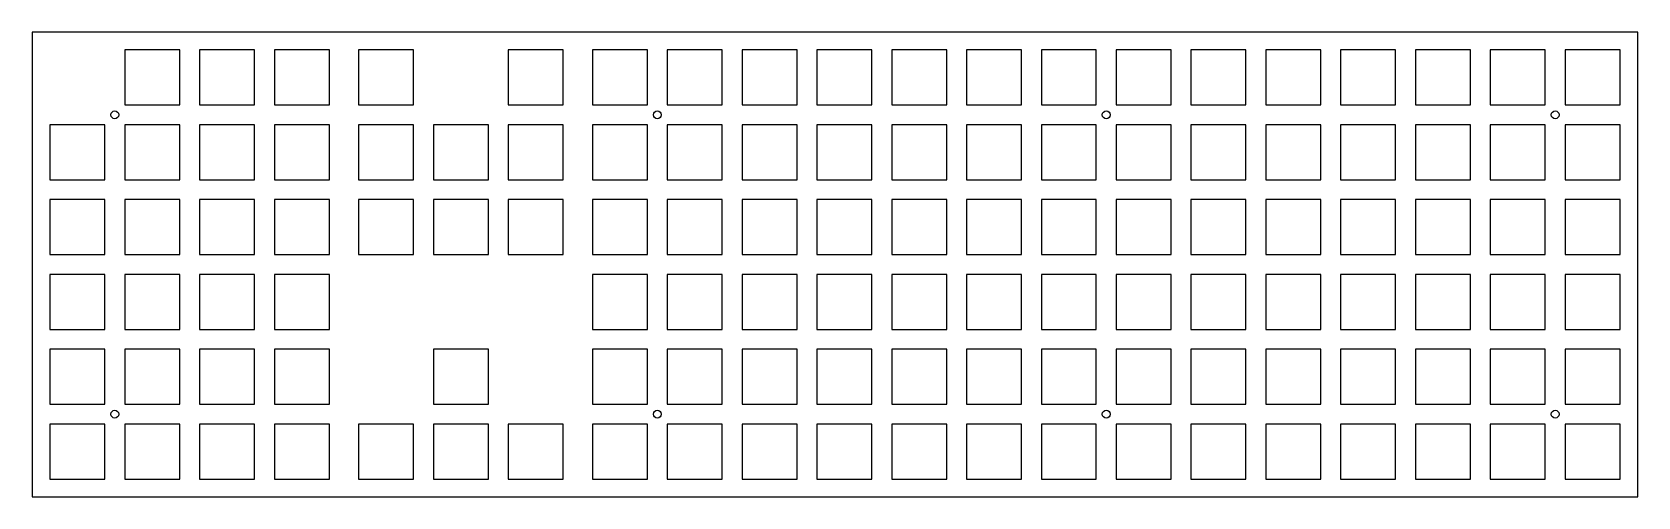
# Model space of a CAD drawing. Extents: x 0 to 409, y 0 to 118.
import ezdxf

# ---------------------------------------------------------------- set-up
doc = ezdxf.new("R2010")
doc.units = 0
doc.layers.add('BaseFeature', color=7, linetype='CONTINUOUS')
doc.layers.add('Sketch007', color=7, linetype='CONTINUOUS')

msp = doc.modelspace()

# ---------------------------------------------------------------- linework, layer by layer
at = {"layer": 'BaseFeature'}
for p, q in [((37.575, 113.775), (23.575, 113.775)), ((23.575, 113.775), (23.575, 99.775)), ((37.575, 99.775), (37.575, 113.775)), ((56.625, 113.775), (42.625, 113.775)), ((42.625, 113.775), (42.625, 99.775)), ((56.625, 99.775), (56.625, 113.775)), ((75.675, 113.775), (61.675, 113.775)), ((61.675, 113.775), (61.675, 99.775)), ((75.675, 99.775), (75.675, 113.775)), ((97.106, 113.775), (83.106, 113.775)), ((83.106, 113.775), (83.106, 99.775)), ((97.106, 99.775), (97.106, 113.775)), ((135.206, 113.775), (121.206, 113.775)), ((121.206, 113.775), (121.206, 99.775)), ((135.206, 99.775), (135.206, 113.775)), ((156.637, 113.775), (142.637, 113.775)), ((142.637, 113.775), (142.637, 99.775)), ((156.637, 99.775), (156.637, 113.775)), ((175.688, 113.775), (161.688, 113.775)), ((161.688, 113.775), (161.688, 99.775)), ((175.688, 99.775), (175.688, 113.775)), ((194.737, 113.775), (180.737, 113.775)), ((180.737, 113.775), (180.737, 99.775)), ((194.737, 99.775), (194.737, 113.775)), ((213.787, 113.775), (199.787, 113.775)), ((199.787, 113.775), (199.787, 99.775)), ((213.787, 99.775), (213.787, 113.775)), ((232.837, 113.775), (218.837, 113.775)), ((218.837, 113.775), (218.837, 99.775)), ((232.837, 99.775), (232.837, 113.775)), ((251.887, 113.775), (237.887, 113.775)), ((237.887, 113.775), (237.887, 99.775)), ((251.887, 99.775), (251.887, 113.775)), ((270.938, 113.775), (256.938, 113.775)), ((256.938, 113.775), (256.938, 99.775)), ((270.938, 99.775), (270.938, 113.775)), ((289.987, 113.775), (275.987, 113.775)), ((275.987, 113.775), (275.987, 99.775)), ((289.987, 99.775), (289.987, 113.775)), ((309.038, 113.775), (295.038, 113.775)), ((295.038, 113.775), (295.038, 99.775)), ((309.038, 99.775), (309.038, 113.775)), ((328.087, 113.775), (314.087, 113.775)), ((314.087, 113.775), (314.087, 99.775)), ((328.087, 99.775), (328.087, 113.775)), ((347.137, 113.775), (333.137, 113.775)), ((333.137, 113.775), (333.137, 99.775)), ((347.137, 99.775), (347.137, 113.775)), ((366.188, 113.775), (352.188, 113.775)), ((352.188, 113.775), (352.188, 99.775)), ((366.188, 99.775), (366.188, 113.775)), ((385.238, 113.775), (371.238, 113.775)), ((371.238, 113.775), (371.238, 99.775)), ((385.238, 99.775), (385.238, 113.775)), ((404.288, 113.775), (390.288, 113.775)), ((390.288, 113.775), (390.288, 99.775)), ((404.288, 99.775), (404.288, 113.775)), ((23.575, 99.775), (37.575, 99.775)), ((42.625, 99.775), (56.625, 99.775)), ((61.675, 99.775), (75.675, 99.775)), ((83.106, 99.775), (97.106, 99.775)), ((121.206, 99.775), (135.206, 99.775)), ((142.637, 99.775), (156.637, 99.775)), ((161.688, 99.775), (175.688, 99.775)), ((180.737, 99.775), (194.737, 99.775)), ((199.787, 99.775), (213.787, 99.775)), ((218.837, 99.775), (232.837, 99.775)), ((237.887, 99.775), (251.887, 99.775)), ((256.938, 99.775), (270.938, 99.775)), ((275.987, 99.775), (289.987, 99.775)), ((295.038, 99.775), (309.038, 99.775)), ((314.087, 99.775), (328.087, 99.775)), ((333.137, 99.775), (347.137, 99.775)), ((352.188, 99.775), (366.188, 99.775)), ((371.238, 99.775), (385.238, 99.775)), ((390.288, 99.775), (404.288, 99.775)), ((18.525, 94.725), (4.525, 94.725)), ((4.525, 94.725), (4.525, 80.725)), ((18.525, 80.725), (18.525, 94.725)), ((37.575, 94.725), (23.575, 94.725)), ((23.575, 94.725), (23.575, 80.725)), ((37.575, 80.725), (37.575, 94.725)), ((56.625, 94.725), (42.625, 94.725)), ((42.625, 94.725), (42.625, 80.725)), ((56.625, 80.725), (56.625, 94.725)), ((75.675, 94.725), (61.675, 94.725)), ((61.675, 94.725), (61.675, 80.725)), ((75.675, 80.725), (75.675, 94.725)), ((97.106, 94.725), (83.106, 94.725)), ((83.106, 94.725), (83.106, 80.725)), ((97.106, 80.725), (97.106, 94.725)), ((116.156, 94.725), (102.156, 94.725)), ((102.156, 94.725), (102.156, 80.725)), ((116.156, 80.725), (116.156, 94.725)), ((135.206, 94.725), (121.206, 94.725)), ((121.206, 94.725), (121.206, 80.725)), ((135.206, 80.725), (135.206, 94.725)), ((156.637, 94.725), (142.637, 94.725)), ((142.637, 94.725), (142.637, 80.725)), ((156.637, 80.725), (156.637, 94.725)), ((175.688, 94.725), (161.688, 94.725)), ((161.688, 94.725), (161.688, 80.725)), ((175.688, 80.725), (175.688, 94.725)), ((194.737, 94.725), (180.737, 94.725)), ((180.737, 94.725), (180.737, 80.725)), ((194.737, 80.725), (194.737, 94.725)), ((213.787, 94.725), (199.787, 94.725)), ((199.787, 94.725), (199.787, 80.725)), ((213.787, 80.725), (213.787, 94.725)), ((232.837, 94.725), (218.837, 94.725)), ((218.837, 94.725), (218.837, 80.725)), ((232.837, 80.725), (232.837, 94.725)), ((251.887, 94.725), (237.887, 94.725)), ((237.887, 94.725), (237.887, 80.725)), ((251.887, 80.725), (251.887, 94.725)), ((270.938, 94.725), (256.938, 94.725)), ((256.938, 94.725), (256.938, 80.725)), ((270.938, 80.725), (270.938, 94.725)), ((289.987, 94.725), (275.987, 94.725)), ((275.987, 94.725), (275.987, 80.725)), ((289.987, 80.725), (289.987, 94.725)), ((309.038, 94.725), (295.038, 94.725)), ((295.038, 94.725), (295.038, 80.725)), ((309.038, 80.725), (309.038, 94.725)), ((328.087, 94.725), (314.087, 94.725)), ((314.087, 94.725), (314.087, 80.725)), ((328.087, 80.725), (328.087, 94.725)), ((347.137, 94.725), (333.137, 94.725)), ((333.137, 94.725), (333.137, 80.725)), ((347.137, 80.725), (347.137, 94.725)), ((366.188, 94.725), (352.188, 94.725)), ((352.188, 94.725), (352.188, 80.725)), ((366.188, 80.725), (366.188, 94.725)), ((385.238, 94.725), (371.238, 94.725)), ((371.238, 94.725), (371.238, 80.725)), ((385.238, 80.725), (385.238, 94.725)), ((404.288, 94.725), (390.288, 94.725)), ((390.288, 94.725), (390.288, 80.725)), ((404.288, 80.725), (404.288, 94.725)), ((4.525, 80.725), (18.525, 80.725)), ((23.575, 80.725), (37.575, 80.725)), ((42.625, 80.725), (56.625, 80.725)), ((61.675, 80.725), (75.675, 80.725)), ((83.106, 80.725), (97.106, 80.725)), ((102.156, 80.725), (116.156, 80.725)), ((121.206, 80.725), (135.206, 80.725)), ((142.637, 80.725), (156.637, 80.725)), ((161.688, 80.725), (175.688, 80.725)), ((180.737, 80.725), (194.737, 80.725)), ((199.787, 80.725), (213.787, 80.725)), ((218.837, 80.725), (232.837, 80.725)), ((237.887, 80.725), (251.887, 80.725)), ((256.938, 80.725), (270.938, 80.725)), ((275.987, 80.725), (289.987, 80.725)), ((295.038, 80.725), (309.038, 80.725)), ((314.087, 80.725), (328.087, 80.725)), ((333.137, 80.725), (347.137, 80.725)), ((352.188, 80.725), (366.188, 80.725)), ((371.238, 80.725), (385.238, 80.725)), ((390.288, 80.725), (404.288, 80.725)), ((18.525, 75.675), (4.525, 75.675)), ((4.525, 75.675), (4.525, 61.675)), ((18.525, 61.675), (18.525, 75.675)), ((37.575, 75.675), (23.575, 75.675)), ((23.575, 75.675), (23.575, 61.675)), ((37.575, 61.675), (37.575, 75.675)), ((56.625, 75.675), (42.625, 75.675)), ((42.625, 75.675), (42.625, 61.675)), ((56.625, 61.675), (56.625, 75.675)), ((75.675, 75.675), (61.675, 75.675)), ((61.675, 75.675), (61.675, 61.675)), ((75.675, 61.675), (75.675, 75.675)), ((97.106, 75.675), (83.106, 75.675)), ((83.106, 75.675), (83.106, 61.675)), ((97.106, 61.675), (97.106, 75.675)), ((116.156, 75.675), (102.156, 75.675)), ((102.156, 75.675), (102.156, 61.675)), ((116.156, 61.675), (116.156, 75.675)), ((135.206, 75.675), (121.206, 75.675)), ((121.206, 75.675), (121.206, 61.675)), ((135.206, 61.675), (135.206, 75.675)), ((156.637, 75.675), (142.637, 75.675)), ((142.637, 75.675), (142.637, 61.675)), ((156.637, 61.675), (156.637, 75.675)), ((175.688, 75.675), (161.688, 75.675)), ((161.688, 75.675), (161.688, 61.675)), ((175.688, 61.675), (175.688, 75.675)), ((194.737, 75.675), (180.737, 75.675)), ((180.737, 75.675), (180.737, 61.675)), ((194.737, 61.675), (194.737, 75.675)), ((213.787, 75.675), (199.787, 75.675)), ((199.787, 75.675), (199.787, 61.675)), ((213.787, 61.675), (213.787, 75.675)), ((232.837, 75.675), (218.837, 75.675)), ((218.837, 75.675), (218.837, 61.675)), ((232.837, 61.675), (232.837, 75.675)), ((251.887, 75.675), (237.887, 75.675)), ((237.887, 75.675), (237.887, 61.675)), ((251.887, 61.675), (251.887, 75.675)), ((270.938, 75.675), (256.938, 75.675)), ((256.938, 75.675), (256.938, 61.675)), ((270.938, 61.675), (270.938, 75.675)), ((289.987, 75.675), (275.987, 75.675)), ((275.987, 75.675), (275.987, 61.675)), ((289.987, 61.675), (289.987, 75.675)), ((309.038, 75.675), (295.038, 75.675)), ((295.038, 75.675), (295.038, 61.675)), ((309.038, 61.675), (309.038, 75.675)), ((328.087, 75.675), (314.087, 75.675)), ((314.087, 75.675), (314.087, 61.675)), ((328.087, 61.675), (328.087, 75.675)), ((347.137, 75.675), (333.137, 75.675)), ((333.137, 75.675), (333.137, 61.675)), ((347.137, 61.675), (347.137, 75.675)), ((366.188, 75.675), (352.188, 75.675)), ((352.188, 75.675), (352.188, 61.675)), ((366.188, 61.675), (366.188, 75.675)), ((385.238, 75.675), (371.238, 75.675)), ((371.238, 75.675), (371.238, 61.675)), ((385.238, 61.675), (385.238, 75.675)), ((404.288, 75.675), (390.288, 75.675)), ((390.288, 75.675), (390.288, 61.675)), ((404.288, 61.675), (404.288, 75.675)), ((4.525, 61.675), (18.525, 61.675)), ((23.575, 61.675), (37.575, 61.675)), ((42.625, 61.675), (56.625, 61.675)), ((61.675, 61.675), (75.675, 61.675)), ((83.106, 61.675), (97.106, 61.675)), ((102.156, 61.675), (116.156, 61.675)), ((121.206, 61.675), (135.206, 61.675)), ((142.637, 61.675), (156.637, 61.675)), ((161.688, 61.675), (175.688, 61.675)), ((180.737, 61.675), (194.737, 61.675)), ((199.787, 61.675), (213.787, 61.675)), ((218.837, 61.675), (232.837, 61.675)), ((237.887, 61.675), (251.887, 61.675)), ((256.938, 61.675), (270.938, 61.675)), ((275.987, 61.675), (289.987, 61.675)), ((295.038, 61.675), (309.038, 61.675)), ((314.087, 61.675), (328.087, 61.675)), ((333.137, 61.675), (347.137, 61.675)), ((352.188, 61.675), (366.188, 61.675)), ((371.238, 61.675), (385.238, 61.675)), ((390.288, 61.675), (404.288, 61.675)), ((18.525, 56.625), (4.525, 56.625)), ((4.525, 56.625), (4.525, 42.625)), ((18.525, 42.625), (18.525, 56.625)), ((37.575, 56.625), (23.575, 56.625)), ((23.575, 56.625), (23.575, 42.625)), ((37.575, 42.625), (37.575, 56.625)), ((56.625, 56.625), (42.625, 56.625)), ((42.625, 56.625), (42.625, 42.625)), ((56.625, 42.625), (56.625, 56.625)), ((75.675, 56.625), (61.675, 56.625)), ((61.675, 56.625), (61.675, 42.625)), ((75.675, 42.625), (75.675, 56.625)), ((156.637, 56.625), (142.637, 56.625)), ((142.637, 56.625), (142.637, 42.625)), ((156.637, 42.625), (156.637, 56.625)), ((175.688, 56.625), (161.688, 56.625)), ((161.688, 56.625), (161.688, 42.625)), ((175.688, 42.625), (175.688, 56.625)), ((194.737, 56.625), (180.737, 56.625)), ((180.737, 56.625), (180.737, 42.625)), ((194.737, 42.625), (194.737, 56.625)), ((213.787, 56.625), (199.787, 56.625)), ((199.787, 56.625), (199.787, 42.625)), ((213.787, 42.625), (213.787, 56.625)), ((232.837, 56.625), (218.837, 56.625)), ((218.837, 56.625), (218.837, 42.625)), ((232.837, 42.625), (232.837, 56.625)), ((251.887, 56.625), (237.887, 56.625)), ((237.887, 56.625), (237.887, 42.625)), ((251.887, 42.625), (251.887, 56.625)), ((270.938, 56.625), (256.938, 56.625)), ((256.938, 56.625), (256.938, 42.625)), ((270.938, 42.625), (270.938, 56.625)), ((289.987, 56.625), (275.987, 56.625)), ((275.987, 56.625), (275.987, 42.625)), ((289.987, 42.625), (289.987, 56.625)), ((309.038, 56.625), (295.038, 56.625)), ((295.038, 56.625), (295.038, 42.625)), ((309.038, 42.625), (309.038, 56.625)), ((328.087, 56.625), (314.087, 56.625)), ((314.087, 56.625), (314.087, 42.625)), ((328.087, 42.625), (328.087, 56.625)), ((347.137, 56.625), (333.137, 56.625)), ((333.137, 56.625), (333.137, 42.625)), ((347.137, 42.625), (347.137, 56.625)), ((366.188, 56.625), (352.188, 56.625)), ((352.188, 56.625), (352.188, 42.625)), ((366.188, 42.625), (366.188, 56.625)), ((385.238, 56.625), (371.238, 56.625)), ((371.238, 56.625), (371.238, 42.625)), ((385.238, 42.625), (385.238, 56.625)), ((404.288, 56.625), (390.288, 56.625)), ((390.288, 56.625), (390.288, 42.625)), ((404.288, 42.625), (404.288, 56.625)), ((4.525, 42.625), (18.525, 42.625)), ((23.575, 42.625), (37.575, 42.625)), ((42.625, 42.625), (56.625, 42.625)), ((61.675, 42.625), (75.675, 42.625)), ((142.637, 42.625), (156.637, 42.625)), ((161.688, 42.625), (175.688, 42.625)), ((180.737, 42.625), (194.737, 42.625)), ((199.787, 42.625), (213.787, 42.625)), ((218.837, 42.625), (232.837, 42.625)), ((237.887, 42.625), (251.887, 42.625)), ((256.938, 42.625), (270.938, 42.625)), ((275.987, 42.625), (289.987, 42.625)), ((295.038, 42.625), (309.038, 42.625)), ((314.087, 42.625), (328.087, 42.625)), ((333.137, 42.625), (347.137, 42.625)), ((352.188, 42.625), (366.188, 42.625)), ((371.238, 42.625), (385.238, 42.625)), ((390.288, 42.625), (404.288, 42.625)), ((18.525, 37.575), (4.525, 37.575)), ((4.525, 37.575), (4.525, 23.575)), ((18.525, 23.575), (18.525, 37.575)), ((37.575, 37.575), (23.575, 37.575)), ((23.575, 37.575), (23.575, 23.575)), ((37.575, 23.575), (37.575, 37.575)), ((56.625, 37.575), (42.625, 37.575)), ((42.625, 37.575), (42.625, 23.575)), ((56.625, 23.575), (56.625, 37.575)), ((75.675, 37.575), (61.675, 37.575)), ((61.675, 37.575), (61.675, 23.575)), ((75.675, 23.575), (75.675, 37.575)), ((116.156, 37.575), (102.156, 37.575)), ((102.156, 37.575), (102.156, 23.575)), ((116.156, 23.575), (116.156, 37.575)), ((156.637, 37.575), (142.637, 37.575)), ((142.637, 37.575), (142.637, 23.575)), ((156.637, 23.575), (156.637, 37.575)), ((175.688, 37.575), (161.688, 37.575)), ((161.688, 37.575), (161.688, 23.575)), ((175.688, 23.575), (175.688, 37.575)), ((194.737, 37.575), (180.737, 37.575)), ((180.737, 37.575), (180.737, 23.575)), ((194.737, 23.575), (194.737, 37.575)), ((213.787, 37.575), (199.787, 37.575)), ((199.787, 37.575), (199.787, 23.575)), ((213.787, 23.575), (213.787, 37.575)), ((232.837, 37.575), (218.837, 37.575)), ((218.837, 37.575), (218.837, 23.575)), ((232.837, 23.575), (232.837, 37.575)), ((251.887, 37.575), (237.887, 37.575)), ((237.887, 37.575), (237.887, 23.575)), ((251.887, 23.575), (251.887, 37.575)), ((270.938, 37.575), (256.938, 37.575)), ((256.938, 37.575), (256.938, 23.575)), ((270.938, 23.575), (270.938, 37.575)), ((289.987, 37.575), (275.987, 37.575)), ((275.987, 37.575), (275.987, 23.575)), ((289.987, 23.575), (289.987, 37.575)), ((309.038, 37.575), (295.038, 37.575)), ((295.038, 37.575), (295.038, 23.575)), ((309.038, 23.575), (309.038, 37.575)), ((328.087, 37.575), (314.087, 37.575)), ((314.087, 37.575), (314.087, 23.575)), ((328.087, 23.575), (328.087, 37.575)), ((347.137, 37.575), (333.137, 37.575)), ((333.137, 37.575), (333.137, 23.575)), ((347.137, 23.575), (347.137, 37.575)), ((366.188, 37.575), (352.188, 37.575)), ((352.188, 37.575), (352.188, 23.575)), ((366.188, 23.575), (366.188, 37.575)), ((385.238, 37.575), (371.238, 37.575)), ((371.238, 37.575), (371.238, 23.575)), ((385.238, 23.575), (385.238, 37.575)), ((404.288, 37.575), (390.288, 37.575)), ((390.288, 37.575), (390.288, 23.575)), ((404.288, 23.575), (404.288, 37.575)), ((4.525, 23.575), (18.525, 23.575)), ((23.575, 23.575), (37.575, 23.575)), ((42.625, 23.575), (56.625, 23.575)), ((61.675, 23.575), (75.675, 23.575)), ((102.156, 23.575), (116.156, 23.575)), ((142.637, 23.575), (156.637, 23.575)), ((161.688, 23.575), (175.688, 23.575)), ((180.737, 23.575), (194.737, 23.575)), ((199.787, 23.575), (213.787, 23.575)), ((218.837, 23.575), (232.837, 23.575)), ((237.887, 23.575), (251.887, 23.575)), ((256.938, 23.575), (270.938, 23.575)), ((275.987, 23.575), (289.987, 23.575)), ((295.038, 23.575), (309.038, 23.575)), ((314.087, 23.575), (328.087, 23.575)), ((333.137, 23.575), (347.137, 23.575)), ((352.188, 23.575), (366.188, 23.575)), ((371.238, 23.575), (385.238, 23.575)), ((390.288, 23.575), (404.288, 23.575)), ((18.525, 18.525), (4.525, 18.525)), ((4.525, 18.525), (4.525, 4.525)), ((18.525, 4.525), (18.525, 18.525)), ((37.575, 18.525), (23.575, 18.525)), ((23.575, 18.525), (23.575, 4.525)), ((37.575, 4.525), (37.575, 18.525)), ((56.625, 18.525), (42.625, 18.525)), ((42.625, 18.525), (42.625, 4.525)), ((56.625, 4.525), (56.625, 18.525)), ((75.675, 18.525), (61.675, 18.525)), ((61.675, 18.525), (61.675, 4.525)), ((75.675, 4.525), (75.675, 18.525)), ((97.106, 18.525), (83.106, 18.525)), ((83.106, 18.525), (83.106, 4.525)), ((97.106, 4.525), (97.106, 18.525)), ((116.156, 18.525), (102.156, 18.525)), ((102.156, 18.525), (102.156, 4.525)), ((116.156, 4.525), (116.156, 18.525)), ((135.206, 18.525), (121.206, 18.525)), ((121.206, 18.525), (121.206, 4.525)), ((135.206, 4.525), (135.206, 18.525)), ((156.637, 18.525), (142.637, 18.525)), ((142.637, 18.525), (142.637, 4.525)), ((156.637, 4.525), (156.637, 18.525)), ((175.688, 18.525), (161.688, 18.525)), ((161.688, 18.525), (161.688, 4.525)), ((175.688, 4.525), (175.688, 18.525)), ((194.737, 18.525), (180.737, 18.525)), ((180.737, 18.525), (180.737, 4.525)), ((194.737, 4.525), (194.737, 18.525)), ((213.787, 18.525), (199.787, 18.525)), ((199.787, 18.525), (199.787, 4.525)), ((213.787, 4.525), (213.787, 18.525)), ((232.837, 18.525), (218.837, 18.525)), ((218.837, 18.525), (218.837, 4.525)), ((232.837, 4.525), (232.837, 18.525)), ((251.887, 18.525), (237.887, 18.525)), ((237.887, 18.525), (237.887, 4.525)), ((251.887, 4.525), (251.887, 18.525)), ((270.938, 18.525), (256.938, 18.525)), ((256.938, 18.525), (256.938, 4.525)), ((270.938, 4.525), (270.938, 18.525)), ((289.987, 18.525), (275.987, 18.525)), ((275.987, 18.525), (275.987, 4.525)), ((289.987, 4.525), (289.987, 18.525)), ((309.038, 18.525), (295.038, 18.525)), ((295.038, 18.525), (295.038, 4.525)), ((309.038, 4.525), (309.038, 18.525)), ((328.087, 18.525), (314.087, 18.525)), ((314.087, 18.525), (314.087, 4.525)), ((328.087, 4.525), (328.087, 18.525)), ((347.137, 18.525), (333.137, 18.525)), ((333.137, 18.525), (333.137, 4.525)), ((347.137, 4.525), (347.137, 18.525)), ((366.188, 18.525), (352.188, 18.525)), ((352.188, 18.525), (352.188, 4.525)), ((366.188, 4.525), (366.188, 18.525)), ((385.238, 18.525), (371.238, 18.525)), ((371.238, 18.525), (371.238, 4.525)), ((385.238, 4.525), (385.238, 18.525)), ((404.288, 18.525), (390.288, 18.525)), ((390.288, 18.525), (390.288, 4.525)), ((404.288, 4.525), (404.288, 18.525)), ((4.525, 4.525), (18.525, 4.525)), ((23.575, 4.525), (37.575, 4.525)), ((42.625, 4.525), (56.625, 4.525)), ((61.675, 4.525), (75.675, 4.525)), ((83.106, 4.525), (97.106, 4.525)), ((102.156, 4.525), (116.156, 4.525)), ((121.206, 4.525), (135.206, 4.525)), ((142.637, 4.525), (156.637, 4.525)), ((161.688, 4.525), (175.688, 4.525)), ((180.737, 4.525), (194.737, 4.525)), ((199.787, 4.525), (213.787, 4.525)), ((218.837, 4.525), (232.837, 4.525)), ((237.887, 4.525), (251.887, 4.525)), ((256.938, 4.525), (270.938, 4.525)), ((275.987, 4.525), (289.987, 4.525)), ((295.038, 4.525), (309.038, 4.525)), ((314.087, 4.525), (328.087, 4.525)), ((333.137, 4.525), (347.137, 4.525)), ((352.188, 4.525), (366.188, 4.525)), ((371.238, 4.525), (385.238, 4.525)), ((390.288, 4.525), (404.288, 4.525))]:
    msp.add_line(p, q, dxfattribs=at)
for centre in [(21.05, 97.25), (159.162, 97.25), (273.462, 97.25), (387.762, 97.25), (21.05, 21.05), (159.162, 21.05), (273.462, 21.05), (387.762, 21.05)]:
    msp.add_circle(centre, 1, dxfattribs=at)
at = {"layer": 'Sketch007'}
for p, q in [((408.812, 118.3), (0, 118.3)), ((0, 118.3), (0, 0)), ((408.812, 0), (408.812, 118.3)), ((0, 0), (408.812, 0))]:
    msp.add_line(p, q, dxfattribs=at)

doc.saveas('drawing.dxf')
